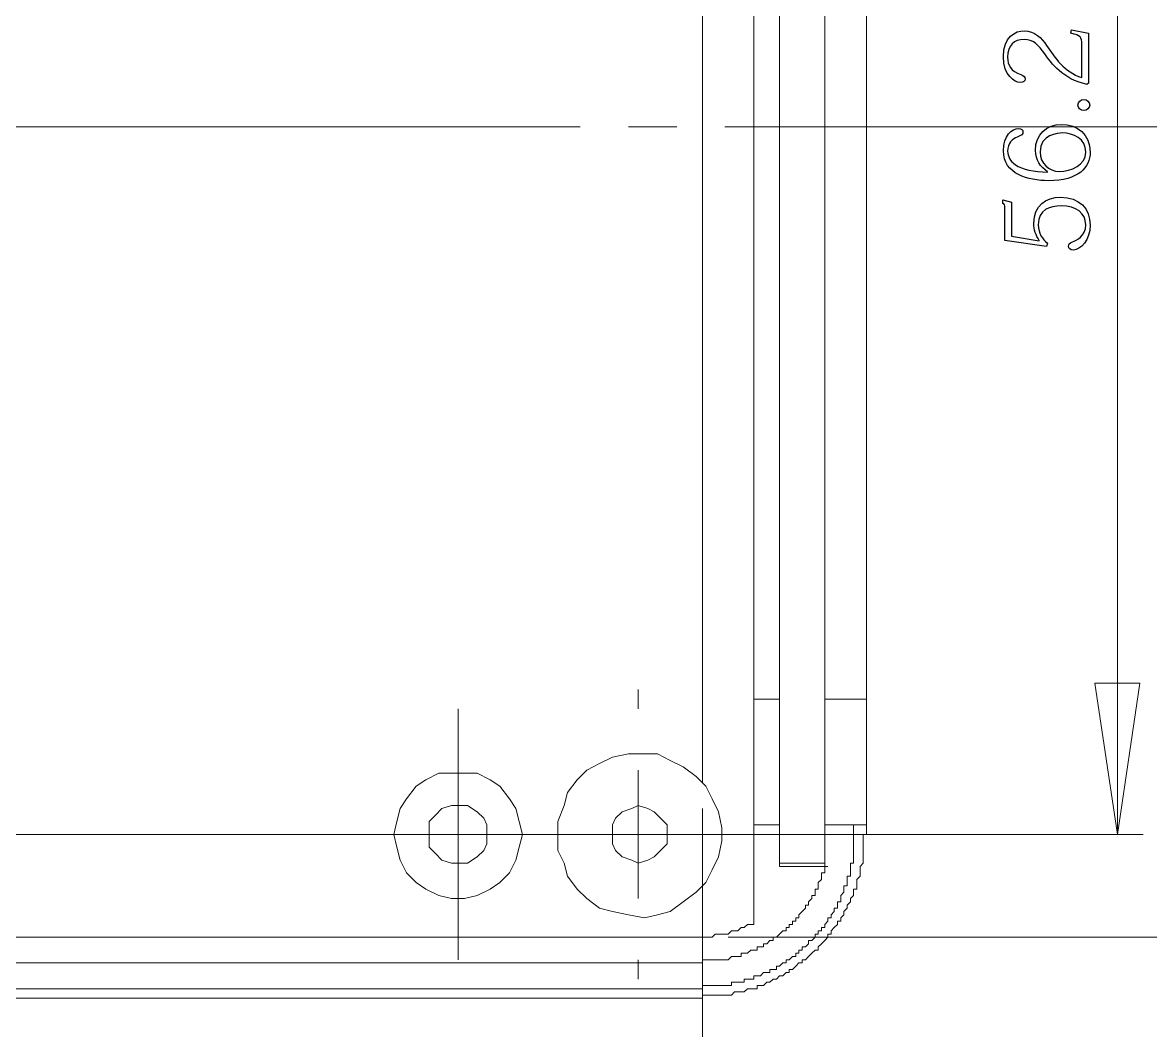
# Model space of a CAD drawing. Header units: millimetres. Extents: x -115 to 130, y -79 to 93.
# Drawn here: x 82.25 to 111.94, y -30.53 to -3.99 of the extents above; entities that cross this region are included whole.
import ezdxf

# ---------------------------------------------------------------- set-up
doc = ezdxf.new("R2010")
doc.units = ezdxf.units.MM
doc.header["$MEASUREMENT"] = 0
doc.layers.add('layer 1', color=7, linetype='Continuous')

msp = doc.modelspace()

# ---------------------------------------------------------------- linework, layer by layer
at = {"layer": 'layer 1', "lineweight": 18}
for points in [[(102.1786, -26.1267), (102.1786, -26.1267), (102.1786, 12.7353), (102.1786, 12.7353)], [(103.3639, 12.7353), (103.3639, 12.7353), (103.3639, -26.1267), (103.3639, -26.1267)], [(111.0686, 11.9733), (111.0686, 11.9733), (111.0686, -25.3647), (111.0686, -25.3647)], [(100.1466, 10.6186), (100.1466, 10.6186), (100.1466, -24.0101), (100.1466, -24.0101)], [(101.5012, -21.8087), (101.5012, -21.8087), (101.5012, 8.4173), (101.5012, 8.4173)], [(104.4646, -21.8087), (104.4646, -21.8087), (104.4646, 8.4173), (104.4646, 8.4173)], [(96.9292, -6.7381), (96.9292, -6.7381), (66.4492, -6.7381), (66.4492, -6.7381)], [(99.4692, -6.7381), (99.4692, -6.7381), (98.1992, -6.7381), (98.1992, -6.7381)], [(130.4572, -6.7381), (130.4572, -6.7381), (100.7392, -6.7381), (100.7392, -6.7381)], [(98.4532, -22.0627), (98.4532, -22.0627), (98.4532, -21.5547), (98.4532, -21.5547)], [(110.4759, -21.3854), (110.4759, -21.3854), (111.6612, -21.3854), (111.6612, -21.3854)], [(111.0686, -25.3647), (111.0686, -25.3647), (110.4759, -21.3854), (110.4759, -21.3854)], [(111.6612, -21.3854), (111.6612, -21.3854), (111.0686, -25.3647), (111.0686, -25.3647)], [(101.5012, -21.8087), (101.5012, -21.8087), (102.1786, -21.8087), (102.1786, -21.8087)], [(101.5012, -25.1107), (101.5012, -25.1107), (101.5012, -21.8087), (101.5012, -21.8087)], [(103.3639, -21.8087), (103.3639, -21.8087), (104.4646, -21.8087), (104.4646, -21.8087)], [(104.4646, -21.8087), (104.4646, -21.8087), (104.4646, -25.1107), (104.4646, -25.1107)], [(93.7119, -23.6714), (93.7119, -23.6714), (93.7119, -22.0627), (93.7119, -22.0627)], [(93.7119, -25.3647), (93.7119, -25.3647), (93.7119, -23.6714), (93.7119, -23.6714)], [(98.4532, -25.3647), (98.4532, -25.3647), (98.4532, -23.6714), (98.4532, -23.6714)], [(100.1466, -24.6874), (100.1466, -24.6874), (100.1466, -35.0167), (100.1466, -35.0167)], [(101.5012, -27.7354), (101.5012, -27.7354), (101.5012, -25.1107), (101.5012, -25.1107)], [(101.5012, -25.1107), (101.5012, -25.1107), (102.1786, -25.1107), (102.1786, -25.1107)], [(104.1259, -25.1107), (104.1259, -25.1107), (103.3639, -25.1107), (103.3639, -25.1107)], [(104.1259, -25.3647), (104.1259, -25.3647), (104.1259, -25.1107), (104.1259, -25.1107)], [(104.4646, -25.1107), (104.4646, -25.1107), (104.1259, -25.1107), (104.1259, -25.1107)], [(104.4646, -25.3647), (104.4646, -25.3647), (104.4646, -25.1107), (104.4646, -25.1107)], [(92.0186, -25.3647), (92.0186, -25.3647), (67.4652, -25.3647), (67.4652, -25.3647)], [(92.0186, -25.3647), (92.0186, -25.3647), (90.4099, -25.3647), (90.4099, -25.3647)], [(93.7119, -25.3647), (93.7119, -25.3647), (92.0186, -25.3647), (92.0186, -25.3647)], [(93.7119, -25.3647), (93.7119, -25.3647), (95.4052, -25.3647), (95.4052, -25.3647)], [(93.7119, -25.3647), (93.7119, -25.3647), (93.7119, -27.0581), (93.7119, -27.0581)], [(95.1512, -25.3647), (95.1512, -25.3647), (94.6432, -25.3647), (94.6432, -25.3647)], [(96.3366, -25.3647), (96.3366, -25.3647), (95.3206, -25.3647), (95.3206, -25.3647)], [(95.4052, -25.3647), (95.4052, -25.3647), (97.0139, -25.3647), (97.0139, -25.3647)], [(98.4532, -25.3647), (98.4532, -25.3647), (96.8446, -25.3647), (96.8446, -25.3647)], [(97.6912, -25.3647), (97.6912, -25.3647), (111.7459, -25.3647), (111.7459, -25.3647)], [(98.4532, -25.3647), (98.4532, -25.3647), (98.4532, -27.0581), (98.4532, -27.0581)], [(98.4532, -25.3647), (98.4532, -25.3647), (100.1466, -25.3647), (100.1466, -25.3647)], [(101.5012, -25.3647), (101.5012, -25.3647), (100.6546, -25.3647), (100.6546, -25.3647)], [(101.8399, -25.3647), (101.8399, -25.3647), (102.2632, -25.3647), (102.2632, -25.3647)], [(102.1786, -26.1267), (102.1786, -26.1267), (102.1786, -26.2114), (102.1786, -26.2114)], [(103.3639, -26.1267), (103.3639, -26.1267), (102.1786, -26.1267), (102.1786, -26.1267)], [(103.3639, -26.2114), (103.3639, -26.2114), (103.3639, -26.1267), (103.3639, -26.1267)], [(102.1786, -26.2114), (102.1786, -26.2114), (103.3639, -26.2114), (103.3639, -26.2114)], [(103.3639, -26.2114), (103.3639, -26.2114), (103.4486, -26.2114), (103.4486, -26.2114)], [(100.1466, -26.7194), (100.1466, -26.7194), (100.1466, -28.0741), (100.1466, -28.0741)], [(93.7119, -27.0581), (93.7119, -27.0581), (93.7119, -28.6667), (93.7119, -28.6667)], [(100.1466, -28.0741), (100.1466, -28.0741), (19.6286, -28.0741), (19.6286, -28.0741)], [(100.8239, -28.0741), (100.8239, -28.0741), (115.7252, -28.0741), (115.7252, -28.0741)], [(19.6286, -28.7514), (19.6286, -28.7514), (100.1466, -28.7514), (100.1466, -28.7514)], [(98.4532, -28.6667), (98.4532, -28.6667), (98.4532, -29.1747), (98.4532, -29.1747)], [(19.6286, -29.4287), (19.6286, -29.4287), (100.1466, -29.4287), (100.1466, -29.4287)], [(19.6286, -29.6827), (19.6286, -29.6827), (100.1466, -29.6827), (100.1466, -29.6827)]]:
    msp.add_open_spline(points, degree=3, dxfattribs=at)
at = {"layer": 'layer 1'}
for points, knots in [([(109.8464, -4.2657), (110.1024, -4.3389), (110.1329, -4.3663), (110.1329, -4.5614), (110.1329, -4.5614), (110.1329, -4.5614), (110.1329, -5.4392), (110.1329, -5.4392), (110.1329, -5.4392), (109.6696, -5.2868), (109.4196, -4.9149), (109.2063, -4.5919), (109.2063, -4.5919), (109.0813, -4.3998), (108.8893, -4.2048), (108.6179, -4.2048), (108.6179, -4.2048), (108.3832, -4.2048), (108.0693, -4.3572), (108.0693, -4.8936), (108.0693, -4.8936), (108.0693, -5.3782), (108.3619, -5.5642), (108.5143, -5.5642), (108.5143, -5.5642), (108.5966, -5.5642), (108.6392, -5.5306), (108.6392, -5.4819), (108.6392, -5.4819), (108.6392, -5.4179), (108.6149, -5.3843), (108.5295, -5.36), (108.5295, -5.36), (108.2552, -5.2777), (108.179, -5.0978), (108.179, -4.9028), (108.179, -4.9028), (108.179, -4.5858), (108.3497, -4.4334), (108.6149, -4.4334), (108.6149, -4.4334), (108.8527, -4.4334), (108.9899, -4.5766), (109.1575, -4.8144), (109.1575, -4.8144), (109.3312, -5.0613), (109.633, -5.4727), (110.2609, -5.619), (110.2609, -5.619), (110.2609, -5.619), (110.3066, -5.5825), (110.3066, -5.5825), (110.3066, -5.5825), (110.3066, -5.5825), (110.3066, -4.2718), (110.3066, -4.2718), (110.3066, -4.2718), (110.3066, -4.2718), (109.8616, -4.1773), (109.8616, -4.1773), (109.8616, -4.1773), (109.8616, -4.1773), (109.8464, -4.2657), (109.8464, -4.2657)], [0, 0, 0, 0, 0.0588235, 0.0588235, 0.0588235, 0.0588235, 0.1176471, 0.1176471, 0.1176471, 0.1176471, 0.1764706, 0.1764706, 0.1764706, 0.1764706, 0.2352941, 0.2352941, 0.2352941, 0.2352941, 0.2941176, 0.2941176, 0.2941176, 0.2941176, 0.3529412, 0.3529412, 0.3529412, 0.3529412, 0.4117647, 0.4117647, 0.4117647, 0.4117647, 0.4705882, 0.4705882, 0.4705882, 0.4705882, 0.5294118, 0.5294118, 0.5294118, 0.5294118, 0.5882353, 0.5882353, 0.5882353, 0.5882353, 0.6470588, 0.6470588, 0.6470588, 0.6470588, 0.7058824, 0.7058824, 0.7058824, 0.7058824, 0.7647059, 0.7647059, 0.7647059, 0.7647059, 0.8235294, 0.8235294, 0.8235294, 0.8235294, 0.8823529, 0.8823529, 0.8823529, 0.8823529, 1, 1, 1, 1]), ([(110.0292, -6.1616), (110.0292, -6.2439), (110.0993, -6.3049), (110.1847, -6.3049), (110.1847, -6.3049), (110.267, -6.3049), (110.3401, -6.2439), (110.3401, -6.1616), (110.3401, -6.1616), (110.3401, -6.0763), (110.267, -6.0153), (110.1847, -6.0153), (110.1847, -6.0153), (110.1054, -6.0153), (110.0292, -6.0702), (110.0292, -6.1616)], [0, 0, 0, 0, 0.2, 0.2, 0.2, 0.2, 0.4, 0.4, 0.4, 0.4, 0.6, 0.6, 0.6, 0.6, 1, 1, 1, 1]), ([(109.2337, -7.9264), (108.8679, -7.9264), (108.5722, -7.8533), (108.3863, -7.7344), (108.3863, -7.7344), (108.2461, -7.6338), (108.179, -7.5028), (108.179, -7.3778), (108.179, -7.3778), (108.179, -7.1614), (108.307, -7.0486), (108.435, -7.0059), (108.435, -7.0059), (108.5417, -6.9633), (108.5844, -6.9297), (108.5844, -6.8657), (108.5844, -6.8657), (108.5844, -6.8109), (108.5387, -6.7773), (108.4686, -6.7773), (108.4686, -6.7773), (108.3009, -6.7773), (108.0693, -6.9694), (108.0693, -7.3625), (108.0693, -7.3625), (108.0693, -7.9874), (108.7277, -8.152), (109.255, -8.152), (109.255, -8.152), (110.0536, -8.152), (110.3523, -7.8015), (110.3523, -7.4022), (110.3523, -7.4022), (110.3523, -6.9206), (110.017, -6.6707), (109.5995, -6.6707), (109.5995, -6.6707), (109.2002, -6.6707), (108.9137, -6.9328), (108.9137, -7.3534), (108.9137, -7.3534), (108.9137, -7.6003), (109.0417, -7.7984), (109.2337, -7.9173), (109.2337, -7.9173), (109.2337, -7.9173), (109.2337, -7.9264), (109.2337, -7.9264)], [0, 0, 0, 0, 0.0769231, 0.0769231, 0.0769231, 0.0769231, 0.1538462, 0.1538462, 0.1538462, 0.1538462, 0.2307692, 0.2307692, 0.2307692, 0.2307692, 0.3076923, 0.3076923, 0.3076923, 0.3076923, 0.3846154, 0.3846154, 0.3846154, 0.3846154, 0.4615385, 0.4615385, 0.4615385, 0.4615385, 0.5384615, 0.5384615, 0.5384615, 0.5384615, 0.6153846, 0.6153846, 0.6153846, 0.6153846, 0.6923077, 0.6923077, 0.6923077, 0.6923077, 0.7692308, 0.7692308, 0.7692308, 0.7692308, 0.8461538, 0.8461538, 0.8461538, 0.8461538, 1, 1, 1, 1]), ([(109.6117, -6.8962), (109.9165, -6.8962), (110.2395, -7.0547), (110.2395, -7.4022), (110.2395, -7.4022), (110.2395, -7.7375), (109.8555, -7.9081), (109.5355, -7.9081), (109.5355, -7.9081), (109.2703, -7.9081), (109.0325, -7.6978), (109.0325, -7.3961), (109.0325, -7.3961), (109.0325, -6.9328), (109.5172, -6.8962), (109.6117, -6.8962)], [0, 0, 0, 0, 0.2, 0.2, 0.2, 0.2, 0.4, 0.4, 0.4, 0.4, 0.6, 0.6, 0.6, 0.6, 1, 1, 1, 1]), ([(109.2276, -9.7949), (109.0965, -9.7004), (108.9868, -9.5358), (108.9868, -9.3133), (108.9868, -9.3133), (108.9868, -8.914), (109.3008, -8.8165), (109.5873, -8.8165), (109.5873, -8.8165), (109.9896, -8.8165), (110.2365, -9.0085), (110.2365, -9.3133), (110.2365, -9.3133), (110.2365, -9.6211), (109.9896, -9.7278), (109.889, -9.7583), (109.889, -9.7583), (109.8037, -9.7949), (109.7823, -9.8284), (109.7823, -9.8772), (109.7823, -9.8772), (109.7823, -9.932), (109.822, -9.9808), (109.9134, -9.9808), (109.9134, -9.9808), (110.0932, -9.9808), (110.3523, -9.7126), (110.3523, -9.3194), (110.3523, -9.3194), (110.3523, -8.8866), (110.0719, -8.5879), (109.5659, -8.5879), (109.5659, -8.5879), (109.188, -8.5879), (108.871, -8.8073), (108.871, -9.2706), (108.871, -9.2706), (108.871, -9.4504), (108.9198, -9.5937), (109.0142, -9.7278), (109.0142, -9.7278), (109.0142, -9.7278), (109.0112, -9.7339), (109.0112, -9.7339), (109.0112, -9.7339), (109.0112, -9.7339), (108.2857, -9.615), (108.2857, -9.615), (108.2857, -9.615), (108.2857, -9.615), (108.2857, -8.722), (108.2857, -8.722), (108.2857, -8.722), (108.2857, -8.722), (108.0571, -8.658), (108.0571, -8.658), (108.0571, -8.658), (108.0571, -8.658), (108.0571, -8.7494), (108.0571, -8.7494), (108.0571, -8.7494), (108.1028, -8.7677), (108.1089, -8.7799), (108.1089, -8.8866), (108.1089, -8.8866), (108.1089, -8.8866), (108.1089, -9.7278), (108.1089, -9.7278), (108.1089, -9.7278), (108.1089, -9.7278), (109.2002, -9.8833), (109.2002, -9.8833), (109.2002, -9.8833), (109.2002, -9.8833), (109.2276, -9.7949), (109.2276, -9.7949)], [0, 0, 0, 0, 0.05, 0.05, 0.05, 0.05, 0.1, 0.1, 0.1, 0.1, 0.15, 0.15, 0.15, 0.15, 0.2, 0.2, 0.2, 0.2, 0.25, 0.25, 0.25, 0.25, 0.3, 0.3, 0.3, 0.3, 0.35, 0.35, 0.35, 0.35, 0.4, 0.4, 0.4, 0.4, 0.45, 0.45, 0.45, 0.45, 0.5, 0.5, 0.5, 0.5, 0.55, 0.55, 0.55, 0.55, 0.6, 0.6, 0.6, 0.6, 0.65, 0.65, 0.65, 0.65, 0.7, 0.7, 0.7, 0.7, 0.75, 0.75, 0.75, 0.75, 0.8, 0.8, 0.8, 0.8, 0.85, 0.85, 0.85, 0.85, 0.9, 0.9, 0.9, 0.9, 1, 1, 1, 1])]:
    msp.add_open_spline(points, degree=3, knots=knots, dxfattribs=at)
at = {"layer": 'layer 1', "lineweight": 18}
for points, knots in [([(96.3366, -25.3647), (96.3366, -25.3647), (96.3366, -25.7881), (96.3366, -25.7881), (96.3366, -25.7881), (96.3366, -25.7881), (96.5059, -26.1267), (96.5059, -26.1267), (96.5059, -26.1267), (96.5059, -26.1267), (96.5906, -26.4654), (96.5906, -26.4654), (96.5906, -26.4654), (96.5906, -26.4654), (96.8446, -26.8041), (96.8446, -26.8041), (96.8446, -26.8041), (96.8446, -26.8041), (97.0986, -27.0581), (97.0986, -27.0581), (97.0986, -27.0581), (97.0986, -27.0581), (97.4372, -27.3121), (97.4372, -27.3121), (97.4372, -27.3121), (97.4372, -27.3121), (97.7759, -27.3967), (97.7759, -27.3967), (97.7759, -27.3967), (97.7759, -27.3967), (98.1992, -27.4814), (98.1992, -27.4814), (98.1992, -27.4814), (98.1992, -27.4814), (98.6226, -27.5661), (98.6226, -27.5661), (98.6226, -27.5661), (98.6226, -27.5661), (98.9612, -27.4814), (98.9612, -27.4814), (98.9612, -27.4814), (98.9612, -27.4814), (99.2999, -27.3967), (99.2999, -27.3967), (99.2999, -27.3967), (99.2999, -27.3967), (99.6386, -27.1427), (99.6386, -27.1427), (99.6386, -27.1427), (99.6386, -27.1427), (99.9772, -26.8887), (99.9772, -26.8887), (99.9772, -26.8887), (99.9772, -26.8887), (100.2312, -26.6347), (100.2312, -26.6347), (100.2312, -26.6347), (100.2312, -26.6347), (100.4006, -26.2961), (100.4006, -26.2961), (100.4006, -26.2961), (100.4006, -26.2961), (100.5699, -25.9574), (100.5699, -25.9574), (100.5699, -25.9574), (100.5699, -25.9574), (100.6546, -25.5341), (100.6546, -25.5341), (100.6546, -25.5341), (100.6546, -25.5341), (100.6546, -25.1954), (100.6546, -25.1954), (100.6546, -25.1954), (100.6546, -25.1954), (100.5699, -24.7721), (100.5699, -24.7721), (100.5699, -24.7721), (100.5699, -24.7721), (100.4006, -24.4334), (100.4006, -24.4334), (100.4006, -24.4334), (100.4006, -24.4334), (100.2312, -24.0947), (100.2312, -24.0947), (100.2312, -24.0947), (100.2312, -24.0947), (99.9772, -23.8407), (99.9772, -23.8407), (99.9772, -23.8407), (99.9772, -23.8407), (99.6386, -23.5867), (99.6386, -23.5867), (99.6386, -23.5867), (99.6386, -23.5867), (99.2999, -23.4174), (99.2999, -23.4174), (99.2999, -23.4174), (99.2999, -23.4174), (98.9612, -23.2481), (98.9612, -23.2481), (98.9612, -23.2481), (98.9612, -23.2481), (98.1992, -23.2481), (98.1992, -23.2481), (98.1992, -23.2481), (98.1992, -23.2481), (97.7759, -23.3327), (97.7759, -23.3327), (97.7759, -23.3327), (97.7759, -23.3327), (97.4372, -23.5021), (97.4372, -23.5021), (97.4372, -23.5021), (97.4372, -23.5021), (97.0986, -23.6714), (97.0986, -23.6714), (97.0986, -23.6714), (97.0986, -23.6714), (96.8446, -23.9254), (96.8446, -23.9254), (96.8446, -23.9254), (96.8446, -23.9254), (96.5906, -24.2641), (96.5906, -24.2641), (96.5906, -24.2641), (96.5906, -24.2641), (96.5059, -24.6027), (96.5059, -24.6027), (96.5059, -24.6027), (96.5059, -24.6027), (96.3366, -25.0261), (96.3366, -25.0261), (96.3366, -25.0261), (96.3366, -25.0261), (96.3366, -25.3647), (96.3366, -25.3647)], [0, 0, 0, 0, 0.0285714, 0.0285714, 0.0285714, 0.0285714, 0.0571429, 0.0571429, 0.0571429, 0.0571429, 0.0857143, 0.0857143, 0.0857143, 0.0857143, 0.1142857, 0.1142857, 0.1142857, 0.1142857, 0.1428571, 0.1428571, 0.1428571, 0.1428571, 0.1714286, 0.1714286, 0.1714286, 0.1714286, 0.2, 0.2, 0.2, 0.2, 0.2285714, 0.2285714, 0.2285714, 0.2285714, 0.2571429, 0.2571429, 0.2571429, 0.2571429, 0.2857143, 0.2857143, 0.2857143, 0.2857143, 0.3142857, 0.3142857, 0.3142857, 0.3142857, 0.3428571, 0.3428571, 0.3428571, 0.3428571, 0.3714286, 0.3714286, 0.3714286, 0.3714286, 0.4, 0.4, 0.4, 0.4, 0.4285714, 0.4285714, 0.4285714, 0.4285714, 0.4571429, 0.4571429, 0.4571429, 0.4571429, 0.4857143, 0.4857143, 0.4857143, 0.4857143, 0.5142857, 0.5142857, 0.5142857, 0.5142857, 0.5428571, 0.5428571, 0.5428571, 0.5428571, 0.5714286, 0.5714286, 0.5714286, 0.5714286, 0.6, 0.6, 0.6, 0.6, 0.6285714, 0.6285714, 0.6285714, 0.6285714, 0.6571429, 0.6571429, 0.6571429, 0.6571429, 0.6857143, 0.6857143, 0.6857143, 0.6857143, 0.7142857, 0.7142857, 0.7142857, 0.7142857, 0.7428571, 0.7428571, 0.7428571, 0.7428571, 0.7714286, 0.7714286, 0.7714286, 0.7714286, 0.8, 0.8, 0.8, 0.8, 0.8285714, 0.8285714, 0.8285714, 0.8285714, 0.8571429, 0.8571429, 0.8571429, 0.8571429, 0.8857143, 0.8857143, 0.8857143, 0.8857143, 0.9142857, 0.9142857, 0.9142857, 0.9142857, 0.9428571, 0.9428571, 0.9428571, 0.9428571, 1, 1, 1, 1]), ([(92.0186, -25.3647), (92.0186, -25.3647), (92.1032, -25.7034), (92.1032, -25.7034), (92.1032, -25.7034), (92.1032, -25.7034), (92.1879, -26.0421), (92.1879, -26.0421), (92.1879, -26.0421), (92.1879, -26.0421), (92.3572, -26.3807), (92.3572, -26.3807), (92.3572, -26.3807), (92.3572, -26.3807), (92.6112, -26.6347), (92.6112, -26.6347), (92.6112, -26.6347), (92.6112, -26.6347), (92.8652, -26.8041), (92.8652, -26.8041), (92.8652, -26.8041), (92.8652, -26.8041), (93.2039, -26.9734), (93.2039, -26.9734), (93.2039, -26.9734), (93.2039, -26.9734), (93.5426, -27.0581), (93.5426, -27.0581), (93.5426, -27.0581), (93.5426, -27.0581), (93.8812, -27.0581), (93.8812, -27.0581), (93.8812, -27.0581), (93.8812, -27.0581), (94.2199, -26.9734), (94.2199, -26.9734), (94.2199, -26.9734), (94.2199, -26.9734), (94.5586, -26.8041), (94.5586, -26.8041), (94.5586, -26.8041), (94.5586, -26.8041), (94.8126, -26.6347), (94.8126, -26.6347), (94.8126, -26.6347), (94.8126, -26.6347), (95.0666, -26.3807), (95.0666, -26.3807), (95.0666, -26.3807), (95.0666, -26.3807), (95.2359, -26.0421), (95.2359, -26.0421), (95.2359, -26.0421), (95.2359, -26.0421), (95.3206, -25.7034), (95.3206, -25.7034), (95.3206, -25.7034), (95.3206, -25.7034), (95.4052, -25.3647), (95.4052, -25.3647), (95.4052, -25.3647), (95.4052, -25.3647), (95.3206, -25.0261), (95.3206, -25.0261), (95.3206, -25.0261), (95.3206, -25.0261), (95.2359, -24.6874), (95.2359, -24.6874), (95.2359, -24.6874), (95.2359, -24.6874), (95.0666, -24.4334), (95.0666, -24.4334), (95.0666, -24.4334), (95.0666, -24.4334), (94.8126, -24.0947), (94.8126, -24.0947), (94.8126, -24.0947), (94.8126, -24.0947), (94.5586, -23.9254), (94.5586, -23.9254), (94.5586, -23.9254), (94.5586, -23.9254), (94.2199, -23.7561), (94.2199, -23.7561), (94.2199, -23.7561), (94.2199, -23.7561), (93.2039, -23.7561), (93.2039, -23.7561), (93.2039, -23.7561), (93.2039, -23.7561), (92.8652, -23.9254), (92.8652, -23.9254), (92.8652, -23.9254), (92.8652, -23.9254), (92.6112, -24.0947), (92.6112, -24.0947), (92.6112, -24.0947), (92.6112, -24.0947), (92.3572, -24.4334), (92.3572, -24.4334), (92.3572, -24.4334), (92.3572, -24.4334), (92.1879, -24.6874), (92.1879, -24.6874), (92.1879, -24.6874), (92.1879, -24.6874), (92.1032, -25.0261), (92.1032, -25.0261), (92.1032, -25.0261), (92.1032, -25.0261), (92.0186, -25.3647), (92.0186, -25.3647)], [0, 0, 0, 0, 0.0344828, 0.0344828, 0.0344828, 0.0344828, 0.0689655, 0.0689655, 0.0689655, 0.0689655, 0.1034483, 0.1034483, 0.1034483, 0.1034483, 0.137931, 0.137931, 0.137931, 0.137931, 0.1724138, 0.1724138, 0.1724138, 0.1724138, 0.2068966, 0.2068966, 0.2068966, 0.2068966, 0.2413793, 0.2413793, 0.2413793, 0.2413793, 0.2758621, 0.2758621, 0.2758621, 0.2758621, 0.3103448, 0.3103448, 0.3103448, 0.3103448, 0.3448276, 0.3448276, 0.3448276, 0.3448276, 0.3793103, 0.3793103, 0.3793103, 0.3793103, 0.4137931, 0.4137931, 0.4137931, 0.4137931, 0.4482759, 0.4482759, 0.4482759, 0.4482759, 0.4827586, 0.4827586, 0.4827586, 0.4827586, 0.5172414, 0.5172414, 0.5172414, 0.5172414, 0.5517241, 0.5517241, 0.5517241, 0.5517241, 0.5862069, 0.5862069, 0.5862069, 0.5862069, 0.6206897, 0.6206897, 0.6206897, 0.6206897, 0.6551724, 0.6551724, 0.6551724, 0.6551724, 0.6896552, 0.6896552, 0.6896552, 0.6896552, 0.7241379, 0.7241379, 0.7241379, 0.7241379, 0.7586207, 0.7586207, 0.7586207, 0.7586207, 0.7931034, 0.7931034, 0.7931034, 0.7931034, 0.8275862, 0.8275862, 0.8275862, 0.8275862, 0.862069, 0.862069, 0.862069, 0.862069, 0.8965517, 0.8965517, 0.8965517, 0.8965517, 0.9310345, 0.9310345, 0.9310345, 0.9310345, 1, 1, 1, 1]), ([(94.4739, -25.3647), (94.4739, -25.3647), (94.4739, -25.1107), (94.4739, -25.1107), (94.4739, -25.1107), (94.4739, -25.1107), (94.3892, -24.9414), (94.3892, -24.9414), (94.3892, -24.9414), (94.3892, -24.9414), (94.2199, -24.7721), (94.2199, -24.7721), (94.2199, -24.7721), (94.2199, -24.7721), (93.9659, -24.6027), (93.9659, -24.6027), (93.9659, -24.6027), (93.9659, -24.6027), (93.5426, -24.6027), (93.5426, -24.6027), (93.5426, -24.6027), (93.5426, -24.6027), (93.2886, -24.6874), (93.2886, -24.6874), (93.2886, -24.6874), (93.2886, -24.6874), (93.1192, -24.8567), (93.1192, -24.8567), (93.1192, -24.8567), (93.1192, -24.8567), (92.9499, -25.0261), (92.9499, -25.0261), (92.9499, -25.0261), (92.9499, -25.0261), (92.9499, -25.7034), (92.9499, -25.7034), (92.9499, -25.7034), (92.9499, -25.7034), (93.1192, -25.8727), (93.1192, -25.8727), (93.1192, -25.8727), (93.1192, -25.8727), (93.2886, -26.0421), (93.2886, -26.0421), (93.2886, -26.0421), (93.2886, -26.0421), (93.5426, -26.1267), (93.5426, -26.1267), (93.5426, -26.1267), (93.5426, -26.1267), (93.9659, -26.1267), (93.9659, -26.1267), (93.9659, -26.1267), (93.9659, -26.1267), (94.2199, -25.9574), (94.2199, -25.9574), (94.2199, -25.9574), (94.2199, -25.9574), (94.3892, -25.7881), (94.3892, -25.7881), (94.3892, -25.7881), (94.3892, -25.7881), (94.4739, -25.6187), (94.4739, -25.6187), (94.4739, -25.6187), (94.4739, -25.6187), (94.4739, -25.3647), (94.4739, -25.3647)], [0, 0, 0, 0, 0.0555556, 0.0555556, 0.0555556, 0.0555556, 0.1111111, 0.1111111, 0.1111111, 0.1111111, 0.1666667, 0.1666667, 0.1666667, 0.1666667, 0.2222222, 0.2222222, 0.2222222, 0.2222222, 0.2777778, 0.2777778, 0.2777778, 0.2777778, 0.3333333, 0.3333333, 0.3333333, 0.3333333, 0.3888889, 0.3888889, 0.3888889, 0.3888889, 0.4444444, 0.4444444, 0.4444444, 0.4444444, 0.5, 0.5, 0.5, 0.5, 0.5555556, 0.5555556, 0.5555556, 0.5555556, 0.6111111, 0.6111111, 0.6111111, 0.6111111, 0.6666667, 0.6666667, 0.6666667, 0.6666667, 0.7222222, 0.7222222, 0.7222222, 0.7222222, 0.7777778, 0.7777778, 0.7777778, 0.7777778, 0.8333333, 0.8333333, 0.8333333, 0.8333333, 0.8888889, 0.8888889, 0.8888889, 0.8888889, 1, 1, 1, 1]), ([(99.2152, -25.3647), (99.2152, -25.3647), (99.2152, -25.1107), (99.2152, -25.1107), (99.2152, -25.1107), (99.2152, -25.1107), (99.0459, -24.9414), (99.0459, -24.9414), (99.0459, -24.9414), (99.0459, -24.9414), (98.8766, -24.7721), (98.8766, -24.7721), (98.8766, -24.7721), (98.8766, -24.7721), (98.7072, -24.6874), (98.7072, -24.6874), (98.7072, -24.6874), (98.7072, -24.6874), (98.4532, -24.6027), (98.4532, -24.6027), (98.4532, -24.6027), (98.4532, -24.6027), (98.2839, -24.6874), (98.2839, -24.6874), (98.2839, -24.6874), (98.2839, -24.6874), (98.0299, -24.7721), (98.0299, -24.7721), (98.0299, -24.7721), (98.0299, -24.7721), (97.8606, -24.9414), (97.8606, -24.9414), (97.8606, -24.9414), (97.8606, -24.9414), (97.7759, -25.1107), (97.7759, -25.1107), (97.7759, -25.1107), (97.7759, -25.1107), (97.7759, -25.6187), (97.7759, -25.6187), (97.7759, -25.6187), (97.7759, -25.6187), (97.8606, -25.7881), (97.8606, -25.7881), (97.8606, -25.7881), (97.8606, -25.7881), (98.0299, -25.9574), (98.0299, -25.9574), (98.0299, -25.9574), (98.0299, -25.9574), (98.2839, -26.0421), (98.2839, -26.0421), (98.2839, -26.0421), (98.2839, -26.0421), (98.4532, -26.1267), (98.4532, -26.1267), (98.4532, -26.1267), (98.4532, -26.1267), (98.7072, -26.0421), (98.7072, -26.0421), (98.7072, -26.0421), (98.7072, -26.0421), (98.8766, -25.9574), (98.8766, -25.9574), (98.8766, -25.9574), (98.8766, -25.9574), (99.0459, -25.7881), (99.0459, -25.7881), (99.0459, -25.7881), (99.0459, -25.7881), (99.2152, -25.6187), (99.2152, -25.6187), (99.2152, -25.6187), (99.2152, -25.6187), (99.2152, -25.3647), (99.2152, -25.3647)], [0, 0, 0, 0, 0.05, 0.05, 0.05, 0.05, 0.1, 0.1, 0.1, 0.1, 0.15, 0.15, 0.15, 0.15, 0.2, 0.2, 0.2, 0.2, 0.25, 0.25, 0.25, 0.25, 0.3, 0.3, 0.3, 0.3, 0.35, 0.35, 0.35, 0.35, 0.4, 0.4, 0.4, 0.4, 0.45, 0.45, 0.45, 0.45, 0.5, 0.5, 0.5, 0.5, 0.55, 0.55, 0.55, 0.55, 0.6, 0.6, 0.6, 0.6, 0.65, 0.65, 0.65, 0.65, 0.7, 0.7, 0.7, 0.7, 0.75, 0.75, 0.75, 0.75, 0.8, 0.8, 0.8, 0.8, 0.85, 0.85, 0.85, 0.85, 0.9, 0.9, 0.9, 0.9, 1, 1, 1, 1]), ([(100.1466, -29.4287), (100.1466, -29.4287), (100.1466, -29.3441), (100.1466, -29.3441), (100.1466, -29.3441), (100.1466, -29.3441), (100.2312, -29.3441), (100.2312, -29.3441), (100.2312, -29.3441), (100.2312, -29.3441), (100.9086, -29.3441), (100.9086, -29.3441), (100.9086, -29.3441), (100.9086, -29.3441), (100.9086, -29.2594), (100.9086, -29.2594), (100.9086, -29.2594), (100.9086, -29.2594), (101.2472, -29.2594), (101.2472, -29.2594), (101.2472, -29.2594), (101.2472, -29.2594), (101.2472, -29.1747), (101.2472, -29.1747), (101.2472, -29.1747), (101.2472, -29.1747), (101.5012, -29.1747), (101.5012, -29.1747), (101.5012, -29.1747), (101.5012, -29.1747), (101.5012, -29.0901), (101.5012, -29.0901), (101.5012, -29.0901), (101.5012, -29.0901), (101.6706, -29.0901), (101.6706, -29.0901), (101.6706, -29.0901), (101.6706, -29.0901), (101.7552, -29.0054), (101.7552, -29.0054), (101.7552, -29.0054), (101.7552, -29.0054), (101.9246, -29.0054), (101.9246, -29.0054), (101.9246, -29.0054), (101.9246, -29.0054), (101.9246, -28.9207), (101.9246, -28.9207), (101.9246, -28.9207), (101.9246, -28.9207), (102.0092, -28.9207), (102.0092, -28.9207), (102.0092, -28.9207), (102.0092, -28.9207), (102.0939, -28.9207), (102.0939, -28.9207), (102.0939, -28.9207), (102.0939, -28.9207), (102.0939, -28.8361), (102.0939, -28.8361), (102.0939, -28.8361), (102.0939, -28.8361), (102.1786, -28.8361), (102.1786, -28.8361), (102.1786, -28.8361), (102.1786, -28.8361), (102.2632, -28.7514), (102.2632, -28.7514), (102.2632, -28.7514), (102.2632, -28.7514), (102.3479, -28.7514), (102.3479, -28.7514), (102.3479, -28.7514), (102.3479, -28.7514), (102.3479, -28.6667), (102.3479, -28.6667), (102.3479, -28.6667), (102.3479, -28.6667), (102.4326, -28.6667), (102.4326, -28.6667), (102.4326, -28.6667), (102.4326, -28.6667), (102.5172, -28.5821), (102.5172, -28.5821), (102.5172, -28.5821), (102.5172, -28.5821), (102.6019, -28.5821), (102.6019, -28.5821), (102.6019, -28.5821), (102.6019, -28.5821), (102.6019, -28.4974), (102.6019, -28.4974), (102.6019, -28.4974), (102.6019, -28.4974), (102.6866, -28.4974), (102.6866, -28.4974), (102.6866, -28.4974), (102.6866, -28.4974), (102.6866, -28.4127), (102.6866, -28.4127), (102.6866, -28.4127), (102.6866, -28.4127), (102.7712, -28.4127), (102.7712, -28.4127), (102.7712, -28.4127), (102.7712, -28.4127), (102.7712, -28.3281), (102.7712, -28.3281), (102.7712, -28.3281), (102.7712, -28.3281), (102.8559, -28.3281), (102.8559, -28.3281), (102.8559, -28.3281), (102.8559, -28.3281), (102.9406, -28.2434), (102.9406, -28.2434), (102.9406, -28.2434), (102.9406, -28.2434), (102.9406, -28.1587), (102.9406, -28.1587), (102.9406, -28.1587), (102.9406, -28.1587), (103.0252, -28.1587), (103.0252, -28.1587), (103.0252, -28.1587), (103.0252, -28.1587), (103.1099, -28.0741), (103.1099, -28.0741), (103.1099, -28.0741), (103.1099, -28.0741), (103.1099, -27.9894), (103.1099, -27.9894), (103.1099, -27.9894), (103.1099, -27.9894), (103.1946, -27.9894), (103.1946, -27.9894), (103.1946, -27.9894), (103.1946, -27.9894), (103.1946, -27.9047), (103.1946, -27.9047), (103.1946, -27.9047), (103.1946, -27.9047), (103.2792, -27.9047), (103.2792, -27.9047), (103.2792, -27.9047), (103.2792, -27.9047), (103.2792, -27.8201), (103.2792, -27.8201), (103.2792, -27.8201), (103.2792, -27.8201), (103.3639, -27.8201), (103.3639, -27.8201), (103.3639, -27.8201), (103.3639, -27.8201), (103.3639, -27.7354), (103.3639, -27.7354), (103.3639, -27.7354), (103.3639, -27.7354), (103.4486, -27.6507), (103.4486, -27.6507), (103.4486, -27.6507), (103.4486, -27.6507), (103.4486, -27.5661), (103.4486, -27.5661), (103.4486, -27.5661), (103.4486, -27.5661), (103.5332, -27.5661), (103.5332, -27.5661), (103.5332, -27.5661), (103.5332, -27.5661), (103.5332, -27.4814), (103.5332, -27.4814), (103.5332, -27.4814), (103.5332, -27.4814), (103.6179, -27.3967), (103.6179, -27.3967), (103.6179, -27.3967), (103.6179, -27.3967), (103.6179, -27.3121), (103.6179, -27.3121), (103.6179, -27.3121), (103.6179, -27.3121), (103.7026, -27.3121), (103.7026, -27.3121), (103.7026, -27.3121), (103.7026, -27.3121), (103.7026, -27.1427), (103.7026, -27.1427), (103.7026, -27.1427), (103.7026, -27.1427), (103.7872, -27.1427), (103.7872, -27.1427), (103.7872, -27.1427), (103.7872, -27.1427), (103.7872, -26.9734), (103.7872, -26.9734), (103.7872, -26.9734), (103.7872, -26.9734), (103.8719, -26.8887), (103.8719, -26.8887), (103.8719, -26.8887), (103.8719, -26.8887), (103.8719, -26.7194), (103.8719, -26.7194), (103.8719, -26.7194), (103.8719, -26.7194), (103.9566, -26.7194), (103.9566, -26.7194), (103.9566, -26.7194), (103.9566, -26.7194), (103.9566, -26.4654), (103.9566, -26.4654), (103.9566, -26.4654), (103.9566, -26.4654), (104.0412, -26.4654), (104.0412, -26.4654), (104.0412, -26.4654), (104.0412, -26.4654), (104.0412, -26.1267), (104.0412, -26.1267), (104.0412, -26.1267), (104.0412, -26.1267), (104.1259, -26.1267), (104.1259, -26.1267), (104.1259, -26.1267), (104.1259, -26.1267), (104.1259, -25.3647), (104.1259, -25.3647), (104.1259, -25.3647), (104.1259, -25.3647), (104.2106, -25.3647), (104.2106, -25.3647)], [0, 0, 0, 0, 0.0169492, 0.0169492, 0.0169492, 0.0169492, 0.0338983, 0.0338983, 0.0338983, 0.0338983, 0.0508475, 0.0508475, 0.0508475, 0.0508475, 0.0677966, 0.0677966, 0.0677966, 0.0677966, 0.0847458, 0.0847458, 0.0847458, 0.0847458, 0.1016949, 0.1016949, 0.1016949, 0.1016949, 0.1186441, 0.1186441, 0.1186441, 0.1186441, 0.1355932, 0.1355932, 0.1355932, 0.1355932, 0.1525424, 0.1525424, 0.1525424, 0.1525424, 0.1694915, 0.1694915, 0.1694915, 0.1694915, 0.1864407, 0.1864407, 0.1864407, 0.1864407, 0.2033898, 0.2033898, 0.2033898, 0.2033898, 0.220339, 0.220339, 0.220339, 0.220339, 0.2372881, 0.2372881, 0.2372881, 0.2372881, 0.2542373, 0.2542373, 0.2542373, 0.2542373, 0.2711864, 0.2711864, 0.2711864, 0.2711864, 0.2881356, 0.2881356, 0.2881356, 0.2881356, 0.3050847, 0.3050847, 0.3050847, 0.3050847, 0.3220339, 0.3220339, 0.3220339, 0.3220339, 0.3389831, 0.3389831, 0.3389831, 0.3389831, 0.3559322, 0.3559322, 0.3559322, 0.3559322, 0.3728814, 0.3728814, 0.3728814, 0.3728814, 0.3898305, 0.3898305, 0.3898305, 0.3898305, 0.4067797, 0.4067797, 0.4067797, 0.4067797, 0.4237288, 0.4237288, 0.4237288, 0.4237288, 0.440678, 0.440678, 0.440678, 0.440678, 0.4576271, 0.4576271, 0.4576271, 0.4576271, 0.4745763, 0.4745763, 0.4745763, 0.4745763, 0.4915254, 0.4915254, 0.4915254, 0.4915254, 0.5084746, 0.5084746, 0.5084746, 0.5084746, 0.5254237, 0.5254237, 0.5254237, 0.5254237, 0.5423729, 0.5423729, 0.5423729, 0.5423729, 0.559322, 0.559322, 0.559322, 0.559322, 0.5762712, 0.5762712, 0.5762712, 0.5762712, 0.5932203, 0.5932203, 0.5932203, 0.5932203, 0.6101695, 0.6101695, 0.6101695, 0.6101695, 0.6271186, 0.6271186, 0.6271186, 0.6271186, 0.6440678, 0.6440678, 0.6440678, 0.6440678, 0.6610169, 0.6610169, 0.6610169, 0.6610169, 0.6779661, 0.6779661, 0.6779661, 0.6779661, 0.6949153, 0.6949153, 0.6949153, 0.6949153, 0.7118644, 0.7118644, 0.7118644, 0.7118644, 0.7288136, 0.7288136, 0.7288136, 0.7288136, 0.7457627, 0.7457627, 0.7457627, 0.7457627, 0.7627119, 0.7627119, 0.7627119, 0.7627119, 0.779661, 0.779661, 0.779661, 0.779661, 0.7966102, 0.7966102, 0.7966102, 0.7966102, 0.8135593, 0.8135593, 0.8135593, 0.8135593, 0.8305085, 0.8305085, 0.8305085, 0.8305085, 0.8474576, 0.8474576, 0.8474576, 0.8474576, 0.8644068, 0.8644068, 0.8644068, 0.8644068, 0.8813559, 0.8813559, 0.8813559, 0.8813559, 0.8983051, 0.8983051, 0.8983051, 0.8983051, 0.9152542, 0.9152542, 0.9152542, 0.9152542, 0.9322034, 0.9322034, 0.9322034, 0.9322034, 0.9491525, 0.9491525, 0.9491525, 0.9491525, 0.9661017, 0.9661017, 0.9661017, 0.9661017, 1, 1, 1, 1]), ([(100.1466, -29.6827), (100.1466, -29.6827), (100.1466, -29.5981), (100.1466, -29.5981), (100.1466, -29.5981), (100.1466, -29.5981), (100.2312, -29.5981), (100.2312, -29.5981), (100.2312, -29.5981), (100.2312, -29.5981), (100.9086, -29.5981), (100.9086, -29.5981), (100.9086, -29.5981), (100.9086, -29.5981), (100.9932, -29.5134), (100.9932, -29.5134), (100.9932, -29.5134), (100.9932, -29.5134), (101.2472, -29.5134), (101.2472, -29.5134), (101.2472, -29.5134), (101.2472, -29.5134), (101.3319, -29.4287), (101.3319, -29.4287), (101.3319, -29.4287), (101.3319, -29.4287), (101.5859, -29.4287), (101.5859, -29.4287), (101.5859, -29.4287), (101.5859, -29.4287), (101.5859, -29.3441), (101.5859, -29.3441), (101.5859, -29.3441), (101.5859, -29.3441), (101.7552, -29.3441), (101.7552, -29.3441), (101.7552, -29.3441), (101.7552, -29.3441), (101.8399, -29.2594), (101.8399, -29.2594), (101.8399, -29.2594), (101.8399, -29.2594), (101.9246, -29.2594), (101.9246, -29.2594), (101.9246, -29.2594), (101.9246, -29.2594), (102.0092, -29.1747), (102.0092, -29.1747), (102.0092, -29.1747), (102.0092, -29.1747), (102.0939, -29.1747), (102.0939, -29.1747), (102.0939, -29.1747), (102.0939, -29.1747), (102.1786, -29.0901), (102.1786, -29.0901), (102.1786, -29.0901), (102.1786, -29.0901), (102.2632, -29.0901), (102.2632, -29.0901), (102.2632, -29.0901), (102.2632, -29.0901), (102.3479, -29.0054), (102.3479, -29.0054), (102.3479, -29.0054), (102.3479, -29.0054), (102.4326, -29.0054), (102.4326, -29.0054), (102.4326, -29.0054), (102.4326, -29.0054), (102.4326, -28.9207), (102.4326, -28.9207), (102.4326, -28.9207), (102.4326, -28.9207), (102.5172, -28.9207), (102.5172, -28.9207), (102.5172, -28.9207), (102.5172, -28.9207), (102.6019, -28.8361), (102.6019, -28.8361), (102.6019, -28.8361), (102.6019, -28.8361), (102.6866, -28.7514), (102.6866, -28.7514), (102.6866, -28.7514), (102.6866, -28.7514), (102.7712, -28.7514), (102.7712, -28.7514), (102.7712, -28.7514), (102.7712, -28.7514), (102.7712, -28.6667), (102.7712, -28.6667), (102.7712, -28.6667), (102.7712, -28.6667), (102.8559, -28.6667), (102.8559, -28.6667), (102.8559, -28.6667), (102.8559, -28.6667), (102.9406, -28.5821), (102.9406, -28.5821), (102.9406, -28.5821), (102.9406, -28.5821), (103.0252, -28.4974), (103.0252, -28.4974), (103.0252, -28.4974), (103.0252, -28.4974), (103.1099, -28.4127), (103.1099, -28.4127), (103.1099, -28.4127), (103.1099, -28.4127), (103.1946, -28.4127), (103.1946, -28.4127), (103.1946, -28.4127), (103.1946, -28.4127), (103.1946, -28.3281), (103.1946, -28.3281), (103.1946, -28.3281), (103.1946, -28.3281), (103.2792, -28.2434), (103.2792, -28.2434), (103.2792, -28.2434), (103.2792, -28.2434), (103.3639, -28.1587), (103.3639, -28.1587), (103.3639, -28.1587), (103.3639, -28.1587), (103.4486, -28.0741), (103.4486, -28.0741), (103.4486, -28.0741), (103.4486, -28.0741), (103.4486, -27.9894), (103.4486, -27.9894), (103.4486, -27.9894), (103.4486, -27.9894), (103.5332, -27.9894), (103.5332, -27.9894), (103.5332, -27.9894), (103.5332, -27.9894), (103.5332, -27.9047), (103.5332, -27.9047), (103.5332, -27.9047), (103.5332, -27.9047), (103.6179, -27.8201), (103.6179, -27.8201), (103.6179, -27.8201), (103.6179, -27.8201), (103.7026, -27.7354), (103.7026, -27.7354), (103.7026, -27.7354), (103.7026, -27.7354), (103.7026, -27.6507), (103.7026, -27.6507), (103.7026, -27.6507), (103.7026, -27.6507), (103.7872, -27.6507), (103.7872, -27.6507), (103.7872, -27.6507), (103.7872, -27.6507), (103.7872, -27.5661), (103.7872, -27.5661), (103.7872, -27.5661), (103.7872, -27.5661), (103.8719, -27.4814), (103.8719, -27.4814), (103.8719, -27.4814), (103.8719, -27.4814), (103.8719, -27.3967), (103.8719, -27.3967), (103.8719, -27.3967), (103.8719, -27.3967), (103.9566, -27.3121), (103.9566, -27.3121), (103.9566, -27.3121), (103.9566, -27.3121), (103.9566, -27.2274), (103.9566, -27.2274), (103.9566, -27.2274), (103.9566, -27.2274), (104.0412, -27.1427), (104.0412, -27.1427), (104.0412, -27.1427), (104.0412, -27.1427), (104.0412, -27.0581), (104.0412, -27.0581), (104.0412, -27.0581), (104.0412, -27.0581), (104.1259, -26.9734), (104.1259, -26.9734), (104.1259, -26.9734), (104.1259, -26.9734), (104.1259, -26.8041), (104.1259, -26.8041), (104.1259, -26.8041), (104.1259, -26.8041), (104.2106, -26.8041), (104.2106, -26.8041), (104.2106, -26.8041), (104.2106, -26.8041), (104.2106, -26.5501), (104.2106, -26.5501), (104.2106, -26.5501), (104.2106, -26.5501), (104.2952, -26.4654), (104.2952, -26.4654), (104.2952, -26.4654), (104.2952, -26.4654), (104.2952, -26.2114), (104.2952, -26.2114), (104.2952, -26.2114), (104.2952, -26.2114), (104.3799, -26.1267), (104.3799, -26.1267), (104.3799, -26.1267), (104.3799, -26.1267), (104.3799, -25.3647), (104.3799, -25.3647), (104.3799, -25.3647), (104.3799, -25.3647), (104.4646, -25.3647), (104.4646, -25.3647)], [0, 0, 0, 0, 0.0178571, 0.0178571, 0.0178571, 0.0178571, 0.0357143, 0.0357143, 0.0357143, 0.0357143, 0.0535714, 0.0535714, 0.0535714, 0.0535714, 0.0714286, 0.0714286, 0.0714286, 0.0714286, 0.0892857, 0.0892857, 0.0892857, 0.0892857, 0.1071429, 0.1071429, 0.1071429, 0.1071429, 0.125, 0.125, 0.125, 0.125, 0.1428571, 0.1428571, 0.1428571, 0.1428571, 0.1607143, 0.1607143, 0.1607143, 0.1607143, 0.1785714, 0.1785714, 0.1785714, 0.1785714, 0.1964286, 0.1964286, 0.1964286, 0.1964286, 0.2142857, 0.2142857, 0.2142857, 0.2142857, 0.2321429, 0.2321429, 0.2321429, 0.2321429, 0.25, 0.25, 0.25, 0.25, 0.2678571, 0.2678571, 0.2678571, 0.2678571, 0.2857143, 0.2857143, 0.2857143, 0.2857143, 0.3035714, 0.3035714, 0.3035714, 0.3035714, 0.3214286, 0.3214286, 0.3214286, 0.3214286, 0.3392857, 0.3392857, 0.3392857, 0.3392857, 0.3571429, 0.3571429, 0.3571429, 0.3571429, 0.375, 0.375, 0.375, 0.375, 0.3928571, 0.3928571, 0.3928571, 0.3928571, 0.4107143, 0.4107143, 0.4107143, 0.4107143, 0.4285714, 0.4285714, 0.4285714, 0.4285714, 0.4464286, 0.4464286, 0.4464286, 0.4464286, 0.4642857, 0.4642857, 0.4642857, 0.4642857, 0.4821429, 0.4821429, 0.4821429, 0.4821429, 0.5, 0.5, 0.5, 0.5, 0.5178571, 0.5178571, 0.5178571, 0.5178571, 0.5357143, 0.5357143, 0.5357143, 0.5357143, 0.5535714, 0.5535714, 0.5535714, 0.5535714, 0.5714286, 0.5714286, 0.5714286, 0.5714286, 0.5892857, 0.5892857, 0.5892857, 0.5892857, 0.6071429, 0.6071429, 0.6071429, 0.6071429, 0.625, 0.625, 0.625, 0.625, 0.6428571, 0.6428571, 0.6428571, 0.6428571, 0.6607143, 0.6607143, 0.6607143, 0.6607143, 0.6785714, 0.6785714, 0.6785714, 0.6785714, 0.6964286, 0.6964286, 0.6964286, 0.6964286, 0.7142857, 0.7142857, 0.7142857, 0.7142857, 0.7321429, 0.7321429, 0.7321429, 0.7321429, 0.75, 0.75, 0.75, 0.75, 0.7678571, 0.7678571, 0.7678571, 0.7678571, 0.7857143, 0.7857143, 0.7857143, 0.7857143, 0.8035714, 0.8035714, 0.8035714, 0.8035714, 0.8214286, 0.8214286, 0.8214286, 0.8214286, 0.8392857, 0.8392857, 0.8392857, 0.8392857, 0.8571429, 0.8571429, 0.8571429, 0.8571429, 0.875, 0.875, 0.875, 0.875, 0.8928571, 0.8928571, 0.8928571, 0.8928571, 0.9107143, 0.9107143, 0.9107143, 0.9107143, 0.9285714, 0.9285714, 0.9285714, 0.9285714, 0.9464286, 0.9464286, 0.9464286, 0.9464286, 0.9642857, 0.9642857, 0.9642857, 0.9642857, 1, 1, 1, 1]), ([(100.1466, -28.7514), (100.1466, -28.7514), (100.1466, -28.6667), (100.1466, -28.6667), (100.1466, -28.6667), (100.1466, -28.6667), (100.2312, -28.6667), (100.2312, -28.6667), (100.2312, -28.6667), (100.2312, -28.6667), (100.8239, -28.6667), (100.8239, -28.6667), (100.8239, -28.6667), (100.8239, -28.6667), (100.9086, -28.5821), (100.9086, -28.5821), (100.9086, -28.5821), (100.9086, -28.5821), (101.1626, -28.5821), (101.1626, -28.5821), (101.1626, -28.5821), (101.1626, -28.5821), (101.1626, -28.4974), (101.1626, -28.4974), (101.1626, -28.4974), (101.1626, -28.4974), (101.3319, -28.4974), (101.3319, -28.4974), (101.3319, -28.4974), (101.3319, -28.4974), (101.4166, -28.4127), (101.4166, -28.4127), (101.4166, -28.4127), (101.4166, -28.4127), (101.5859, -28.4127), (101.5859, -28.4127), (101.5859, -28.4127), (101.5859, -28.4127), (101.5859, -28.3281), (101.5859, -28.3281), (101.5859, -28.3281), (101.5859, -28.3281), (101.7552, -28.3281), (101.7552, -28.3281), (101.7552, -28.3281), (101.7552, -28.3281), (101.7552, -28.2434), (101.7552, -28.2434), (101.7552, -28.2434), (101.7552, -28.2434), (101.8399, -28.2434), (101.8399, -28.2434), (101.8399, -28.2434), (101.8399, -28.2434), (101.9246, -28.1587), (101.9246, -28.1587), (101.9246, -28.1587), (101.9246, -28.1587), (102.0092, -28.1587), (102.0092, -28.1587), (102.0092, -28.1587), (102.0092, -28.1587), (102.0092, -28.0741), (102.0092, -28.0741), (102.0092, -28.0741), (102.0092, -28.0741), (102.0939, -28.0741), (102.0939, -28.0741), (102.0939, -28.0741), (102.0939, -28.0741), (102.1786, -27.9894), (102.1786, -27.9894), (102.1786, -27.9894), (102.1786, -27.9894), (102.2632, -27.9047), (102.2632, -27.9047), (102.2632, -27.9047), (102.2632, -27.9047), (102.3479, -27.9047), (102.3479, -27.9047), (102.3479, -27.9047), (102.3479, -27.9047), (102.3479, -27.8201), (102.3479, -27.8201), (102.3479, -27.8201), (102.3479, -27.8201), (102.4326, -27.8201), (102.4326, -27.8201), (102.4326, -27.8201), (102.4326, -27.8201), (102.4326, -27.7354), (102.4326, -27.7354), (102.4326, -27.7354), (102.4326, -27.7354), (102.5172, -27.7354), (102.5172, -27.7354), (102.5172, -27.7354), (102.5172, -27.7354), (102.5172, -27.6507), (102.5172, -27.6507), (102.5172, -27.6507), (102.5172, -27.6507), (102.6019, -27.6507), (102.6019, -27.6507), (102.6019, -27.6507), (102.6019, -27.6507), (102.6019, -27.5661), (102.6019, -27.5661), (102.6019, -27.5661), (102.6019, -27.5661), (102.6866, -27.5661), (102.6866, -27.5661), (102.6866, -27.5661), (102.6866, -27.5661), (102.6866, -27.4814), (102.6866, -27.4814), (102.6866, -27.4814), (102.6866, -27.4814), (102.7712, -27.3967), (102.7712, -27.3967), (102.7712, -27.3967), (102.7712, -27.3967), (102.8559, -27.3121), (102.8559, -27.3121), (102.8559, -27.3121), (102.8559, -27.3121), (102.8559, -27.2274), (102.8559, -27.2274), (102.8559, -27.2274), (102.8559, -27.2274), (102.9406, -27.2274), (102.9406, -27.2274), (102.9406, -27.2274), (102.9406, -27.2274), (102.9406, -27.1427), (102.9406, -27.1427), (102.9406, -27.1427), (102.9406, -27.1427), (103.0252, -27.0581), (103.0252, -27.0581), (103.0252, -27.0581), (103.0252, -27.0581), (103.0252, -26.9734), (103.0252, -26.9734), (103.0252, -26.9734), (103.0252, -26.9734), (103.1099, -26.9734), (103.1099, -26.9734), (103.1099, -26.9734), (103.1099, -26.9734), (103.1099, -26.8041), (103.1099, -26.8041), (103.1099, -26.8041), (103.1099, -26.8041), (103.1946, -26.8041), (103.1946, -26.8041), (103.1946, -26.8041), (103.1946, -26.8041), (103.1946, -26.6347), (103.1946, -26.6347), (103.1946, -26.6347), (103.1946, -26.6347), (103.2792, -26.5501), (103.2792, -26.5501), (103.2792, -26.5501), (103.2792, -26.5501), (103.2792, -26.3807), (103.2792, -26.3807), (103.2792, -26.3807), (103.2792, -26.3807), (103.3639, -26.3807), (103.3639, -26.3807), (103.3639, -26.3807), (103.3639, -26.3807), (103.3639, -26.2114), (103.3639, -26.2114)], [0, 0, 0, 0, 0.0222222, 0.0222222, 0.0222222, 0.0222222, 0.0444444, 0.0444444, 0.0444444, 0.0444444, 0.0666667, 0.0666667, 0.0666667, 0.0666667, 0.0888889, 0.0888889, 0.0888889, 0.0888889, 0.1111111, 0.1111111, 0.1111111, 0.1111111, 0.1333333, 0.1333333, 0.1333333, 0.1333333, 0.1555556, 0.1555556, 0.1555556, 0.1555556, 0.1777778, 0.1777778, 0.1777778, 0.1777778, 0.2, 0.2, 0.2, 0.2, 0.2222222, 0.2222222, 0.2222222, 0.2222222, 0.2444444, 0.2444444, 0.2444444, 0.2444444, 0.2666667, 0.2666667, 0.2666667, 0.2666667, 0.2888889, 0.2888889, 0.2888889, 0.2888889, 0.3111111, 0.3111111, 0.3111111, 0.3111111, 0.3333333, 0.3333333, 0.3333333, 0.3333333, 0.3555556, 0.3555556, 0.3555556, 0.3555556, 0.3777778, 0.3777778, 0.3777778, 0.3777778, 0.4, 0.4, 0.4, 0.4, 0.4222222, 0.4222222, 0.4222222, 0.4222222, 0.4444444, 0.4444444, 0.4444444, 0.4444444, 0.4666667, 0.4666667, 0.4666667, 0.4666667, 0.4888889, 0.4888889, 0.4888889, 0.4888889, 0.5111111, 0.5111111, 0.5111111, 0.5111111, 0.5333333, 0.5333333, 0.5333333, 0.5333333, 0.5555556, 0.5555556, 0.5555556, 0.5555556, 0.5777778, 0.5777778, 0.5777778, 0.5777778, 0.6, 0.6, 0.6, 0.6, 0.6222222, 0.6222222, 0.6222222, 0.6222222, 0.6444444, 0.6444444, 0.6444444, 0.6444444, 0.6666667, 0.6666667, 0.6666667, 0.6666667, 0.6888889, 0.6888889, 0.6888889, 0.6888889, 0.7111111, 0.7111111, 0.7111111, 0.7111111, 0.7333333, 0.7333333, 0.7333333, 0.7333333, 0.7555556, 0.7555556, 0.7555556, 0.7555556, 0.7777778, 0.7777778, 0.7777778, 0.7777778, 0.8, 0.8, 0.8, 0.8, 0.8222222, 0.8222222, 0.8222222, 0.8222222, 0.8444444, 0.8444444, 0.8444444, 0.8444444, 0.8666667, 0.8666667, 0.8666667, 0.8666667, 0.8888889, 0.8888889, 0.8888889, 0.8888889, 0.9111111, 0.9111111, 0.9111111, 0.9111111, 0.9333333, 0.9333333, 0.9333333, 0.9333333, 0.9555556, 0.9555556, 0.9555556, 0.9555556, 1, 1, 1, 1]), ([(101.5012, -27.7354), (101.5012, -27.7354), (101.3319, -27.7354), (101.3319, -27.7354), (101.3319, -27.7354), (101.3319, -27.7354), (101.2472, -27.8201), (101.2472, -27.8201), (101.2472, -27.8201), (101.2472, -27.8201), (101.1626, -27.8201), (101.1626, -27.8201), (101.1626, -27.8201), (101.1626, -27.8201), (101.0779, -27.9047), (101.0779, -27.9047), (101.0779, -27.9047), (101.0779, -27.9047), (100.9086, -27.9047), (100.9086, -27.9047), (100.9086, -27.9047), (100.9086, -27.9047), (100.8239, -27.9894), (100.8239, -27.9894), (100.8239, -27.9894), (100.8239, -27.9894), (100.4852, -27.9894), (100.4852, -27.9894), (100.4852, -27.9894), (100.4852, -27.9894), (100.4006, -28.0741), (100.4006, -28.0741), (100.4006, -28.0741), (100.4006, -28.0741), (100.1466, -28.0741), (100.1466, -28.0741)], [0, 0, 0, 0, 0.1, 0.1, 0.1, 0.1, 0.2, 0.2, 0.2, 0.2, 0.3, 0.3, 0.3, 0.3, 0.4, 0.4, 0.4, 0.4, 0.5, 0.5, 0.5, 0.5, 0.6, 0.6, 0.6, 0.6, 0.7, 0.7, 0.7, 0.7, 0.8, 0.8, 0.8, 0.8, 1, 1, 1, 1])]:
    msp.add_open_spline(points, degree=3, knots=knots, dxfattribs=at)

doc.saveas('drawing.dxf')
